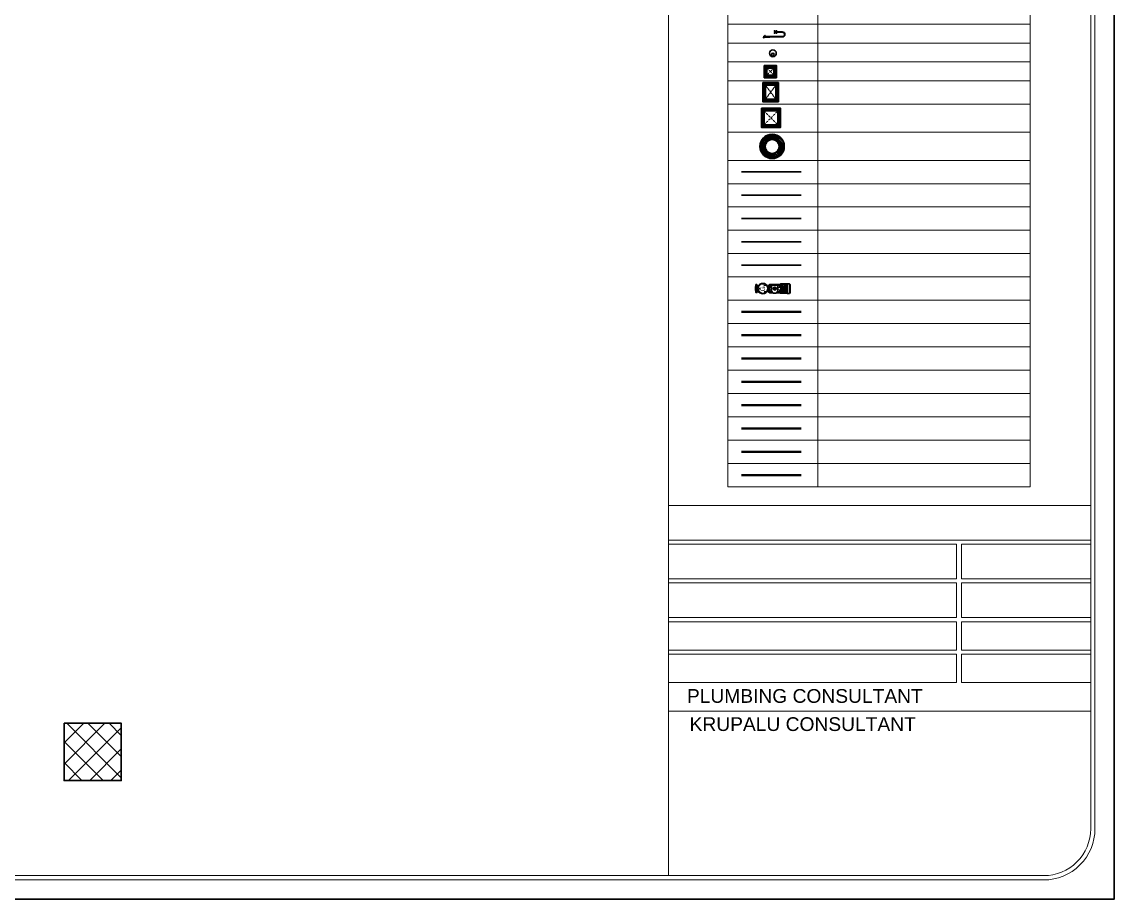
# Model space of a CAD drawing. Header units: inches. Extents: x 1807 to 67852, y 1160 to 20242.
# Drawn here: x 12654 to 13721, y 8125 to 8983 of the extents above; entities that cross this region are included whole.
import ezdxf
from ezdxf.enums import TextEntityAlignment as Align

# ---------------------------------------------------------------- set-up
doc = ezdxf.new("R2010")
doc.units = ezdxf.units.IN
doc.header["$MEASUREMENT"] = 0
doc.linetypes.add('DASHED2', pattern=[0.375, 0.25, -0.125])
for name, color, linetype, lineweight in [('0.75 WATER', 192, 'Continuous', 40), ('1 WATER', 44, 'Continuous', 40), ('1.5 WATER PIPE', 224, 'Continuous', 40), ('12 R.C.C.', 146, 'FENCELINE1', 30), ('18 R.C.C.', 98, 'FENCELINE1', 30), ('2 WATER PIPE', 225, 'Continuous', 40), ('2.5 WATER PIPE', 4, 'Continuous', 40), ('3 WATER PIPE', 3, 'Continuous', 40), ('4 R.C.C.', 6, 'FENCELINE1', 30), ('4 upvc pip', 5, 'Continuous', 30), ('4WATER PIPE', 36, 'Continuous', 40), ('9 R.C.C.', 15, 'FENCELINE1', 30), ('A-HATCH', 252, 'Continuous', 13), ('Bathing', 3, 'Continuous', 30), ('COLD WATER', 4, 'Continuous', 30), ('HATCH', 8, 'Continuous', 0), ('HOT LINE', 1, 'Continuous', 30), ('LEGEND', 7, 'Continuous', 15), ('M.H.', 1, 'Continuous', 30), ('SUNK', 216, 'Continuous', 30), ('SUNK HTACH', 165, 'Continuous', 15), ('WALLS', 7, 'Continuous', 20)]:
    doc.layers.add(name, color=color, linetype=linetype, lineweight=lineweight)
doc.layers.add('1.75', color=106, linetype='Continuous', lineweight=40, true_color=0x006b19)
doc.layers.add('6 R.C.C.', color=56, linetype='FENCELINE1', lineweight=30, true_color=0x707000)
doc.styles.add('Krupalu', font='arial.ttf', dxfattribs={"height": 8})
doc.styles.add('Krupalu 1', font='arial.ttf')
doc.linetypes.add('FENCELINE1', pattern='A,0.25,-0.1,[133,ltypeshp.shx,S=0.1,R=0,X=-0.1,Y=0],-0.1,1', length=1.45)

# ---------------------------------------------------------------- blocks, each defined once
blk = doc.blocks.new('MMKKJ')
at = {"layer": 'Bathing'}
for centre, radius in [((30550.07, -6434.31), 1.69), ((30550.07, -6434.87), 0.608)]:
    blk.add_circle(centre, radius, dxfattribs=at)
blk = doc.blocks.new('SDHGFH')
at = {"layer": 'HATCH'}
h = blk.add_hatch(dxfattribs=at)
h.set_pattern_fill('ANSI32', color=256, scale=4, style=0)
h.paths.add_polyline_path([(60723, -3901.4), (60702, -3901.4), (60702, -3922.4), (60723, -3922.4)])
h.paths.add_polyline_path([(60718.5, -3905.9), (60718.5, -3917.9), (60706.5, -3917.9), (60706.5, -3905.9)], flags=16)
at = {"layer": 'HATCH', "linetype": 'DASHED2'}
for p, q in [((60718.5, -3917.9), (60706.5, -3905.9)), ((60706.5, -3917.9), (60718.5, -3905.9))]:
    blk.add_line(p, q, dxfattribs=at)
at = {"layer": 'M.H.'}
for points in [[(60702, -3901.4), (60723, -3901.4), (60723, -3922.4), (60702, -3922.4)], [(60706.5, -3905.9), (60718.5, -3905.9), (60718.5, -3917.9), (60706.5, -3917.9)]]:
    blk.add_lwpolyline(points, close=True, dxfattribs=at)
blk = doc.blocks.new('fuy')
at = {"layer": 'COLD WATER'}
blk.add_hatch(color=256, dxfattribs=at).paths.add_polyline_path([(11218.78, 91113.83, 1), (11218.78, 91116.26, 1)])
for p, q in [((11216.68, 91128.92), (11215.83, 91130.13)), ((11219.4, 91131.29), (11217.19, 91131.29)), ((11220.96, 91128.92), (11221.8, 91130.13)), ((11215.3, 91119.47), (11215.3, 91116.53)), ((11215.3, 91119.47), (11222.13, 91119.47)), ((11216.63, 91121.27), (11215.52, 91119.47)), ((11220.83, 91121.23), (11222.11, 91119.47)), ((11222.13, 91119.47), (11222.13, 91113.03)), ((11215.3, 91113.55), (11215.3, 91109.55)), ((11222.13, 91109.55), (11222.13, 91113.03)), ((11214.65, 91102.61), (11214.65, 91104.5)), ((11214.65, 91104.5), (11222.94, 91104.5)), ((11222.94, 91102.61), (11214.65, 91102.61)), ((11222.94, 91104.5), (11222.94, 91102.61))]:
    blk.add_line(p, q, dxfattribs=at)
for points in [[(11222.17, 91130.96), (11222.17, 91130.13), (11215.46, 91130.13), (11215.46, 91130.96)], [(11217.19, 91130.96), (11217.19, 91131.29), (11220.44, 91131.29), (11220.44, 91130.96)]]:
    blk.add_lwpolyline(points, close=True, dxfattribs=at)
for points in [[(11214.9, 91109.55), (11214.9, 91110.14), (11215.3, 91110.14)], [(11222.69, 91104.5), (11222.69, 91109.55), (11214.9, 91109.55), (11214.9, 91104.5)], [(11222.69, 91109.55), (11222.69, 91110.19), (11222.13, 91110.19)], [(11222.94, 91102.61), (11222.2, 91101.85), (11215.43, 91101.85), (11214.65, 91102.61)]]:
    blk.add_lwpolyline(points, dxfattribs=at)
blk.add_circle((11218.78, 91115.04), 1.22, dxfattribs=at)
for start, end in [(163.62198, 16.37802), (16.37802, 163.62198)]:
    blk.add_arc((11218.82, 91125.08), 4.4, start, end, dxfattribs=at)
at = {"layer": 'HATCH'}
for p, q in [((11217.07, 91129.12), (11217.07, 91130.13)), ((11218.82, 91130.13), (11218.82, 91129.17)), ((11220.59, 91130.13), (11220.59, 91129.11)), ((11215.93, 91119.47), (11215.93, 91117.16)), ((11216.44, 91118.98), (11215.93, 91119.47)), ((11216.44, 91117.44), (11216.44, 91118.98)), ((11216.44, 91118.98), (11217.87, 91118.98)), ((11216.63, 91119.8), (11216.63, 91121.27)), ((11217.87, 91119.47), (11217.87, 91117.76)), ((11219.76, 91119.47), (11219.76, 91117.76)), ((11221.19, 91118.98), (11219.76, 91118.98)), ((11220.83, 91119.82), (11220.83, 91121.23)), ((11221.19, 91118.98), (11221.7, 91119.47)), ((11221.19, 91117.62), (11221.19, 91118.98)), ((11215.45, 91109.55), (11215.45, 91104.5)), ((11215.93, 91112.92), (11215.93, 91110.43)), ((11216.44, 91110.92), (11215.93, 91110.43)), ((11215.93, 91110.43), (11217.87, 91110.43)), ((11215.96, 91109.55), (11215.96, 91104.5)), ((11216.44, 91112.65), (11216.44, 91110.92)), ((11216.44, 91110.92), (11217.87, 91110.92)), ((11216.46, 91109.55), (11216.46, 91104.5)), ((11216.97, 91109.55), (11216.97, 91104.5)), ((11217.48, 91109.55), (11217.48, 91104.5)), ((11217.87, 91110.43), (11217.87, 91112.33)), ((11217.98, 91109.55), (11217.98, 91104.5)), ((11218.49, 91109.55), (11218.49, 91104.5)), ((11219, 91109.55), (11219, 91108.97)), ((11219, 91105.8), (11219, 91104.5)), ((11219.27, 91108.97), (11219.25, 91105.8)), ((11219.5, 91109.55), (11219.5, 91108.97)), ((11219.5, 91105.8), (11219.5, 91104.5)), ((11219.76, 91110.43), (11219.76, 91112.33)), ((11221.19, 91110.92), (11219.76, 91110.92)), ((11221.7, 91110.43), (11219.76, 91110.43)), ((11220.56, 91108.42), (11219.95, 91108.46)), ((11220.56, 91106.47), (11219.95, 91106.45)), ((11220.01, 91109.55), (11220.01, 91108.97)), ((11220.01, 91105.8), (11220.01, 91104.5)), ((11220.52, 91109.55), (11220.52, 91108.97)), ((11220.52, 91105.8), (11220.52, 91104.5)), ((11221.02, 91109.55), (11221.02, 91108.97)), ((11221.02, 91105.8), (11221.02, 91104.5)), ((11221.19, 91112.46), (11221.19, 91110.92)), ((11221.19, 91110.92), (11221.7, 91110.43)), ((11221.53, 91109.55), (11221.53, 91108.97)), ((11221.53, 91105.8), (11221.53, 91104.5)), ((11221.7, 91112.46), (11221.7, 91110.43)), ((11222.04, 91109.55), (11222.04, 91108.97)), ((11222.04, 91105.8), (11222.04, 91104.5))]:
    blk.add_line(p, q, dxfattribs=at)
for points in [[(11219.58, 91128.61, -0.312452), (11219.62, 91128.56, -0.02483), (11219.62, 91128.47, -0.312452), (11219.58, 91128.42, 0.242394), (11218.78, 91127.63, -0.312452), (11218.73, 91127.6, -0.02483), (11218.64, 91127.6, -0.312452), (11218.59, 91127.64, 0.242394), (11217.81, 91128.43, -0.312452), (11217.77, 91128.49, -0.02483), (11217.77, 91128.58, -0.312452), (11217.81, 91128.63, 0.242394), (11218.61, 91129.41, -0.312452), (11218.66, 91129.45, -0.02483), (11218.75, 91129.45, -0.312452), (11218.8, 91129.41, 0.242394)], [(11221.51, 91122.68, -0.312452), (11221.45, 91122.67, -0.02483), (11221.37, 91122.72, -0.312452), (11221.34, 91122.78, 0.242394), (11221.05, 91123.86, -0.312452), (11221.04, 91123.92, -0.02483), (11221.09, 91124, -0.312452), (11221.15, 91124.03, 0.242394), (11222.23, 91124.32, -0.312452), (11222.29, 91124.32, -0.02483), (11222.37, 91124.28, -0.312452), (11222.4, 91124.22, 0.242394), (11222.69, 91123.14, -0.312452), (11222.7, 91123.08, -0.02483), (11222.65, 91123, -0.312452), (11222.59, 91122.97, 0.242394)], [(11215.39, 91123.95, -0.312452), (11215.41, 91124.01, -0.02483), (11215.49, 91124.05, -0.312452), (11215.56, 91124.05, 0.242394), (11216.64, 91123.76, -0.312452), (11216.7, 91123.73, -0.02483), (11216.74, 91123.65, -0.312452), (11216.73, 91123.59, 0.242394), (11216.44, 91122.51, -0.312452), (11216.42, 91122.45, -0.02483), (11216.34, 91122.4, -0.312452), (11216.28, 91122.41, 0.242394), (11215.2, 91122.7, -0.312452), (11215.14, 91122.73, -0.02483), (11215.09, 91122.81, -0.312452), (11215.1, 91122.87, 0.242394)]]:
    blk.add_lwpolyline(points, format="xyb", close=True, dxfattribs=at)
for points in [[(11216.63, 91119.47), (11216.63, 91119.8), (11216.05, 91119.8), (11216.05, 91119.47)], [(11217.94, 91119.47), (11217.94, 91119.81), (11217.33, 91119.81), (11217.33, 91119.47)], [(11219.92, 91119.47), (11219.92, 91119.81), (11219.31, 91119.81), (11219.31, 91119.47)], [(11220.83, 91119.47), (11220.83, 91119.82), (11221.44, 91119.82), (11221.44, 91119.47)], [(11222.69, 91108.97), (11222.69, 91105.8), (11218.49, 91105.8), (11218.49, 91108.97)], [(11222.21, 91108.23), (11222.21, 91106.73), (11221.12, 91106.73), (11221.12, 91108.23)]]:
    blk.add_lwpolyline(points, close=True, dxfattribs=at)
for points in [[(11221.7, 91119.47), (11221.7, 91117.62)], [(11219.13, 91109.55), (11219.13, 91110.1), (11218.24, 91110.1), (11218.24, 91109.55)], [(11220.94, 91108.78), (11220.35, 91108.78), (11219.95, 91108.46), (11219.95, 91106.45), (11220.32, 91106.07), (11220.93, 91106.08)], [(11222.69, 91108.42), (11222.23, 91108.78), (11220.94, 91108.78), (11220.56, 91108.42), (11220.56, 91106.47), (11220.93, 91106.08), (11222.27, 91106.08), (11222.69, 91106.52)]]:
    blk.add_lwpolyline(points, dxfattribs=at)
at = {"layer": 'HATCH', "ltscale": 0.5}
blk.add_circle((11218.78, 91115.04), 1.42, dxfattribs=at)
at = {"layer": 'HATCH'}
for centre, radius, start, end in [((11218.82, 91125.08), 3.84, 98.38775, 206.33381), ((11218.82, 91125.08), 3.84, 18.84286, 85.75014), ((11218.82, 91125.08), 3.84, 338.97142, 18.84286), ((11218.82, 91125.08), 3.84, 218.97142, 326.33381), ((11218.82, 91115.04), 2.88, 63.93821, 116.06179), ((11218.82, 91115.04), 2.88, 243.93821, 296.06179)]:
    blk.add_arc(centre, radius, start, end, dxfattribs=at)
at = {"layer": 'HOT LINE'}
for p, q in [((11217.41, 91117.62), (11221.81, 91117.62)), ((11221.81, 91112.46), (11221.81, 91117.62)), ((11217.41, 91112.46), (11221.81, 91112.46))]:
    blk.add_line(p, q, dxfattribs=at)
blk.add_arc((11217.41, 91115.04), 2.58, 90, 270, dxfattribs=at)
at = {"layer": 'LEGEND', "style": 'Krupalu 1'}
blk.add_text('G', height=4, dxfattribs=at).set_placement((11218.61, 91123.17), align=Align.CENTER)
blk = doc.blocks.new('GDFHJHUKU')
at = {"layer": 'HATCH'}
h = blk.add_hatch(dxfattribs=at)
h.set_pattern_fill('ANSI32', color=256, scale=4, style=0)
h.paths.add_polyline_path([(60715.7, -3842.5), (60688.7, -3842.5), (60688.7, -3875.5), (60715.7, -3875.5)])
h.paths.add_polyline_path([(60711.2, -3871), (60693.2, -3871), (60693.2, -3847), (60711.2, -3847)], flags=16)
at = {"layer": 'HATCH', "linetype": 'DASHED2', "ltscale": 3}
for p, q in [((60693.2, -3847), (60711.2, -3871)), ((60693.2, -3871), (60711.2, -3847))]:
    blk.add_line(p, q, dxfattribs=at)
at = {"layer": 'M.H.'}
for points in [[(60688.7, -3842.5), (60715.7, -3842.5), (60715.7, -3875.5), (60688.7, -3875.5)], [(60693.2, -3847), (60711.2, -3847), (60711.2, -3871), (60693.2, -3871)]]:
    blk.add_lwpolyline(points, close=True, dxfattribs=at)
blk = doc.blocks.new('ASDFDSF')
at = {"layer": 'HATCH'}
h = blk.add_hatch(dxfattribs=at)
h.set_pattern_fill('ANSI32', color=256, scale=4, style=0)
h.paths.add_polyline_path([(60739.9, -3794.5), (60706.9, -3794.5), (60706.9, -3827.5), (60739.9, -3827.5)])
h.paths.add_polyline_path([(60735.4, -3799), (60735.4, -3823), (60711.4, -3823), (60711.4, -3799)], flags=16)
at = {"layer": 'HATCH', "linetype": 'DASHED2', "ltscale": 15}
for p, q in [((60711.4, -3799), (60735.4, -3823)), ((60711.4, -3823), (60735.4, -3799))]:
    blk.add_line(p, q, dxfattribs=at)
at = {"layer": 'M.H.'}
for points in [[(60706.9, -3794.5), (60739.9, -3794.5), (60739.9, -3827.5), (60706.9, -3827.5)], [(60711.4, -3799), (60735.4, -3799), (60735.4, -3823), (60711.4, -3823)]]:
    blk.add_lwpolyline(points, close=True, dxfattribs=at)
blk = doc.blocks.new('DFGHERA')
at = {"layer": 'HATCH'}
h = blk.add_hatch(dxfattribs=at)
h.set_pattern_fill('ANSI32', color=256, scale=8, angle=90, style=0)
h.paths.add_polyline_path([(60596.9, -3942.1, 1), (60638.9, -3942.1, 1)])
h.paths.add_polyline_path([(60629.9, -3942.1, 1), (60605.9, -3942.1, 1)], flags=16)
at = {"layer": 'M.H.'}
for radius in [21, 12]:
    blk.add_circle((60617.9, -3942.1), radius, dxfattribs=at)
blk = doc.blocks.new('JGHVB')
at = {"layer": 'Bathing'}
for p, q in [((30486.14, -6376.03), (30485.23, -6375.86)), ((30486.21, -6375.68), (30485.3, -6375.51)), ((30485.7, -6377.86), (30485.7, -6375.95)), ((30486.05, -6377.86), (30485.7, -6377.86)), ((30485.7, -6378.67), (30485.7, -6377.9)), ((30486.05, -6377.9), (30485.7, -6377.9)), ((30486.05, -6376.67), (30485.71, -6376.67)), ((30485.72, -6377.9), (30485.72, -6377.86)), ((30486, -6378.87), (30485.74, -6378.87)), ((30485.74, -6378.87), (30485.74, -6379.27)), ((30486, -6379.27), (30485.74, -6379.27)), ((30485.78, -6386.66, -7.68), (30485.78, -6379.27)), ((30485.98, -6386.66, -7.68), (30485.98, -6379.27)), ((30486, -6378.87), (30486, -6379.27)), ((30486.03, -6377.9), (30486.03, -6377.86)), ((30486.05, -6377.86), (30486.05, -6376.02)), ((30486.05, -6378.67), (30486.05, -6377.9)), ((30486.2, -6375.99), (30486.67, -6376.47)), ((30486.24, -6375.83), (30486.73, -6376.41)), ((30488.47, -6382.84), (30488.25, -6383.06)), ((30488.26, -6382.37), (30488.47, -6382.59)), ((30488.39, -6382.23), (30488.61, -6382.45)), ((30488.61, -6382.98), (30488.39, -6383.2)), ((30488.52, -6383.31), (30488.52, -6383.57)), ((30488.52, -6383.31), (30488.61, -6383.31)), ((30488.52, -6383.57), (30488.69, -6383.57, 0)), ((30488.61, -6382.98), (30488.61, -6383.48)), ((30488.87, -6383.48), (30488.61, -6383.48)), ((30488.64, -6386.66, -3.21), (30488.64, -6383.57, 0)), ((30488.64, -6386.66, -3.21), (30488.64, -6383.57, 0)), ((30488.64, -6386.66, -3.8), (30488.64, -6383.61, -0.62)), ((30488.95, -6383.57), (30488.69, -6383.57, 0)), ((30488.84, -6386.66, -3.21), (30488.84, -6383.57, 0)), ((30488.84, -6386.66, -3.21), (30488.84, -6383.57, 0)), ((30488.84, -6386.66, -3.8), (30488.84, -6383.61, -0.62)), ((30489.08, -6382.23), (30488.86, -6382.45)), ((30488.87, -6382.98), (30489.08, -6383.2)), ((30488.87, -6382.98), (30488.87, -6383.48)), ((30488.95, -6383.31), (30488.87, -6383.31)), ((30488.95, -6383.31), (30488.95, -6383.57)), ((30489.22, -6382.37), (30489, -6382.59)), ((30489, -6382.84), (30489.22, -6383.06))]:
    blk.add_line(p, q, dxfattribs=at)
for centre, radius in [((30488.19, -6382.17), 0.212), ((30488.19, -6383.26), 0.212), ((30488.74, -6382.72), 0.295), ((30488.74, -6382.72), 0.197), ((30489.28, -6382.17), 0.212), ((30489.29, -6383.26), 0.212)]:
    blk.add_circle(centre, radius, dxfattribs=at)
for centre, radius, start, end in [((30486.55, -6378.58), 0.857, 181.59502, 199.5098), ((30485.2, -6378.58), 0.857, 340.4902, 358.40498), ((30486.71, -6376.45), 0.0415, 210.38984, 54.06161), ((30487.31, -6386.65, -7.68), 1.53, 180.35372, 359.64628), ((30487.31, -6386.65, -7.68), 1.33, 180.35372, 359.64628)]:
    blk.add_arc(centre, radius, start, end, dxfattribs=at)
at = {"layer": 'Bathing', "extrusion": (0, 0, -1)}
blk.add_ellipse((30485.26, -6375.68), major_axis=(-0.034, -0.175), ratio=0.332332, dxfattribs=at)
blk.add_ellipse((30486.18, -6375.86), major_axis=(-0.034, -0.175), ratio=0.332332, start_param=3.141593, end_param=6.283185, dxfattribs=at)

msp = doc.modelspace()

# ---------------------------------------------------------------- hatches: boundary and pattern name
at = {"layer": 'SUNK HTACH', "ltscale": 10}
h = msp.add_hatch(dxfattribs=at)
h.set_pattern_fill('ANSI37', color=256, scale=116.64, style=0)
h.set_pattern_definition([(45, (4643.653, -104704.362), (-10.3096169, 10.3096169), []), (135, (4643.653, -104704.362), (-10.3096169, -10.3096169), [])])
h.paths.add_polyline_path([(12694.8, 8297.3), (12750.8, 8297.3), (12750.8, 8241.3), (12694.8, 8241.3)])

# ---------------------------------------------------------------- linework, layer by layer
at = {"layer": '0.75 WATER', "ltscale": 10}
msp.add_line((13415.3, 8539.6, -4), (13356.8, 8539.6, -4), dxfattribs=at)
at = {"layer": '1 WATER', "ltscale": 10}
msp.add_line((13415.3, 8562.4, -4), (13356.8, 8562.4, -4), dxfattribs=at)
at = {"layer": '1.5 WATER PIPE', "ltscale": 10}
msp.add_line((13415.3, 8608, -4), (13356.8, 8608, -4), dxfattribs=at)
at = {"layer": '1.75', "ltscale": 10}
msp.add_line((13415.3, 8585.2, -4), (13356.8, 8585.2, -4), dxfattribs=at)
at = {"layer": '12 R.C.C.', "ltscale": 5}
msp.add_line((13415.3, 8813.2, -4), (13356.8, 8813.2, -4), dxfattribs=at)
at = {"layer": '18 R.C.C.', "ltscale": 5}
msp.add_line((13415.3, 8836, -4), (13356.8, 8836, -4), dxfattribs=at)
at = {"layer": '2 WATER PIPE', "ltscale": 10}
msp.add_line((13415.3, 8630.8, -4), (13356.8, 8630.8, -4), dxfattribs=at)
at = {"layer": '2.5 WATER PIPE', "ltscale": 10}
msp.add_line((13415.3, 8653.6, -4), (13356.8, 8653.6, -4), dxfattribs=at)
at = {"layer": '3 WATER PIPE', "ltscale": 10}
msp.add_line((13415.3, 8676.4, -4), (13356.8, 8676.4, -4), dxfattribs=at)
at = {"layer": '4 R.C.C.', "ltscale": 5}
msp.add_line((13415.3, 8744.8, -4), (13356.8, 8744.8, -4), dxfattribs=at)
at = {"layer": '4 upvc pip'}
msp.add_lwpolyline([(11298, 9838.8), (13721.2, 9838.8), (13721.2, 8125.4), (11298, 8125.4)], close=True, dxfattribs=at)
at = {"layer": '4WATER PIPE', "ltscale": 10}
msp.add_line((13415.3, 8699.2, -4), (13356.8, 8699.2, -4), dxfattribs=at)
at = {"layer": '6 R.C.C.', "ltscale": 5}
msp.add_line((13415.3, 8767.6, -4), (13356.8, 8767.6, -4), dxfattribs=at)
at = {"layer": '9 R.C.C.', "ltscale": 5}
msp.add_line((13415.3, 8790.4, -4), (13356.8, 8790.4, -4), dxfattribs=at)
at = {"layer": 'A-HATCH'}
msp.add_line((13285.5, 8148.4), (13285.5, 9815.9), dxfattribs=at)
for points in [[(13655.4, 9820), (11359.6, 9820, 0.414214), (11316.7, 9777.1), (11316.7, 8191.2, 0.414214), (11363.7, 8144.2), (13652.3, 8144.2, 0.414214), (13702.4, 8194.2), (13702.4, 9773, 0.414214)], [(13655.4, 9815.9), (11359.6, 9815.9, 0.414214), (11320.9, 9777.1), (11320.9, 8191.2, 0.414214), (11363.7, 8148.4), (13652.3, 8148.4, 0.414214), (13698.2, 8194.2), (13698.2, 9773, 0.414214)]]:
    msp.add_lwpolyline(points, format="xyb", close=True, dxfattribs=at)
at = {"layer": 'HATCH', "ltscale": 10}
for p, q in [((13285.5, 8148.4), (13285.5, 8337.1)), ((13698.2, 8337.1), (13698.2, 8207.9)), ((13638.2, 8148.4), (13285.5, 8148.4))]:
    msp.add_line(p, q, dxfattribs=at)
at = {"layer": 'HATCH', "ltscale": 40}
msp.add_line((13285.5, 8309.2), (13698.2, 8309.2), dxfattribs=at)
at = {"layer": 'HATCH', "ltscale": 10}
for points in [[(13285.5, 8510), (13698.2, 8510), (13698.2, 8476.2), (13285.5, 8476.2)], [(13285.5, 8472.1), (13567.1, 8472.1), (13567.1, 8438.4), (13285.5, 8438.4)], [(13571.8, 8472.1), (13698.2, 8472.1), (13698.2, 8438.4), (13571.8, 8438.4)], [(13285.5, 8434.3), (13567.1, 8434.3), (13567.1, 8400.5), (13285.5, 8400.5)], [(13571.8, 8434.3), (13698.2, 8434.3), (13698.2, 8400.5), (13571.8, 8400.5)], [(13571.8, 8368.8), (13698.2, 8368.8), (13698.2, 8396.4), (13571.8, 8396.4)], [(13567.1, 8364.7), (13285.5, 8364.7), (13285.5, 8337.1), (13567.1, 8337.1)], [(13571.8, 8337.1), (13698.2, 8337.1), (13698.2, 8364.7), (13571.8, 8364.7)]]:
    msp.add_lwpolyline(points, close=True, dxfattribs=at)
msp.add_lwpolyline([(13405.1, 8368.8), (13285.5, 8368.8), (13285.5, 8396.4), (13567.1, 8396.4), (13567.1, 8368.8), (13405.1, 8368.8)], dxfattribs=at)
at = {"layer": 'SUNK'}
msp.add_lwpolyline([(12694.8, 8297.3), (12750.8, 8297.3), (12750.8, 8241.3), (12694.8, 8241.3)], close=True, dxfattribs=at)
at = {"layer": 'WALLS'}
for p, q in [((13343.5, 9359.5), (13343.5, 8528.1)), ((13431.5, 9359.5), (13431.5, 8528.1)), ((13639, 9359.5), (13639, 8528.1)), ((13343.5, 8980.1), (13639, 8980.1)), ((13343.5, 8961.7), (13639, 8961.7)), ((13343.5, 8943.3), (13639, 8943.3)), ((13343.5, 8925), (13639, 8925)), ((13343.5, 8902.2), (13639, 8902.2)), ((13343.5, 8874.7), (13639, 8874.7)), ((13343.5, 8847.2), (13639, 8847.2)), ((13343.5, 8824.4), (13639, 8824.4)), ((13343.5, 8801.7), (13639, 8801.7)), ((13343.5, 8778.9), (13639, 8778.9)), ((13343.5, 8756.1), (13639, 8756.1)), ((13343.5, 8733.3), (13639, 8733.3)), ((13343.5, 8710.5), (13639, 8710.5)), ((13343.5, 8687.7), (13639, 8687.7)), ((13343.5, 8664.9), (13639, 8664.9)), ((13343.5, 8642.1), (13639, 8642.1)), ((13343.5, 8619.3), (13639, 8619.3)), ((13343.5, 8596.5), (13639, 8596.5)), ((13343.5, 8573.7), (13639, 8573.7)), ((13343.5, 8550.9), (13639, 8550.9)), ((13343.5, 8528.1), (13639, 8528.1))]:
    msp.add_line(p, q, dxfattribs=at)

# ---------------------------------------------------------------- block references
at = {"layer": 'Bathing', "xscale": 1.651744327461226, "yscale": 1.651744327461226, "zscale": 1.651744327461226, "rotation": 90}
msp.add_blockref('JGHVB', (2847.7, -41387, 4.6), dxfattribs=at)
at = {"layer": 'Bathing', "xscale": 1.98209319295467, "yscale": 1.98209319295467, "zscale": 1.98209319295467}
msp.add_blockref('MMKKJ', (-47165.5, 21705.2), dxfattribs=at)
at = {"layer": 'COLD WATER', "xscale": 1.156221029222858, "yscale": 1.156221029222858, "zscale": 1.156221029222858, "rotation": 90}
msp.add_blockref('fuy', (118738.5, -4249.5), dxfattribs=at)
at = {"layer": 'M.H.', "xscale": 0.5665483043192008, "yscale": 0.5665483043192008, "zscale": 0.5665483043192008}
for name, p in [('SDHGFH', (-21011.4, 11150.2, -0.1)), ('GDFHJHUKU', (-21005.3, 11100.1)), ('ASDFDSF', (-21017, 11047.8)), ('DFGHERA', (-20956.1, 11094.2))]:
    msp.add_blockref(name, p, dxfattribs=at)

# ---------------------------------------------------------------- texts
at = {"layer": 'HOT LINE', "style": 'Krupalu'}
for s, p in [('PLUMBING CONSULTANT', (13303.6, 8317.2)), ('KRUPALU CONSULTANT                          ', (13306.2, 8289.7))]:
    msp.add_text(s, height=13.439, dxfattribs=at).set_placement(p)

doc.saveas('drawing.dxf')
